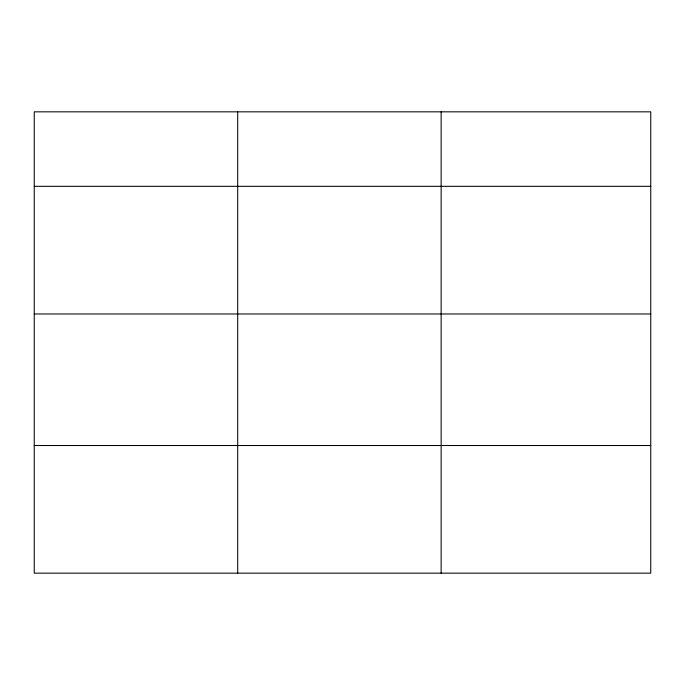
<?xml version="1.0" encoding="UTF-8"?>
<svg xmlns="http://www.w3.org/2000/svg" width="685" height="685" viewBox="0 0 685 685"><rect width="100%" height="100%" fill="white"/><g stroke="black" fill="none" stroke-linecap="round" stroke-linejoin="round"><path stroke-width="1.03" d="M650.75 313.978L650.75 111.835L34.25 111.835L34.25 573.165L650.75 573.165L650.75 313.978L34.25 313.978M34.25 186.32L650.75 186.32M34.25 445.507L650.75 445.507M441.14 111.835L441.14 573.165M237.695 111.835L237.695 573.165"/></g></svg>
